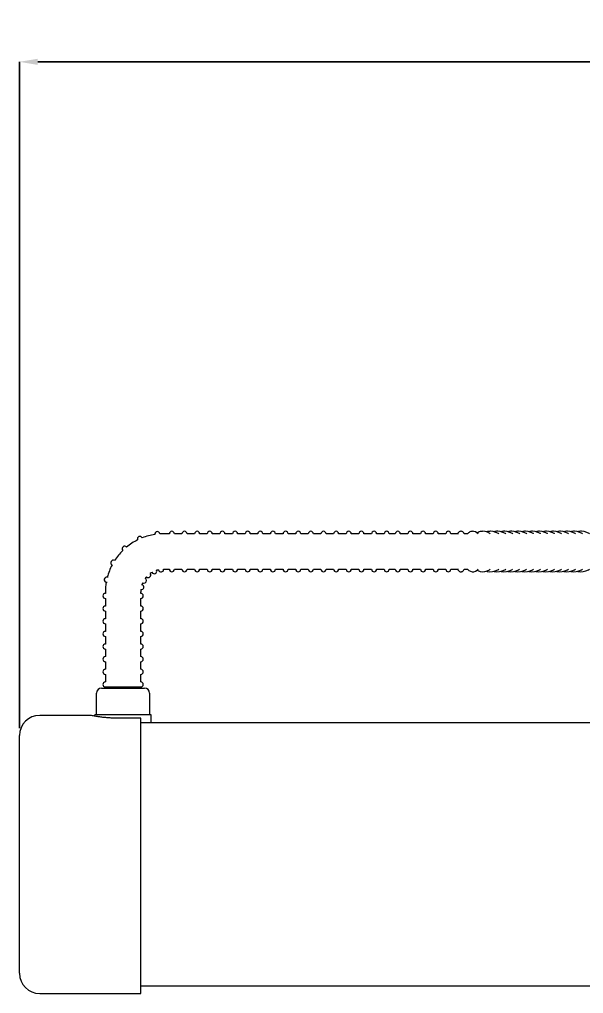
# Model space of a CAD drawing. Header units: inches. Extents: x 0.5 to 23.9, y 7.6 to 18.3.
# Drawn here: x 11.67 to 16.32, y 10.27 to 18.3 of the extents above; entities that cross this region are included whole.
import ezdxf

# ---------------------------------------------------------------- set-up
doc = ezdxf.new("R2010")
doc.units = ezdxf.units.IN
doc.header["$MEASUREMENT"] = 0
doc.header["$PDSIZE"] = -1
doc.layers.add('DIM', color=1, linetype='Continuous')
doc.styles.add('SLDTEXTSTYLE0', font='ARIAL.TTF', dxfattribs={"width": 0.7})
doc.dimstyles.new('SLDDIMSTYLE0', dxfattribs={"dimtxt": 0.15, "dimasz": 0.15, "dimexe": 0, "dimexo": 0.0625, "dimgap": 0.0375, "dimtad": 0, "dimtih": 1, "dimtoh": 1, "dimdec": 3, "dimlfac": 3, "dimrnd": 1e-09, "dimzin": 12, "dimdsep": 46, "dimtxsty": 'SLDTEXTSTYLE0', "dimsah": 1, "dimcen": 0.09, "dimadec": 0, "dimazin": 0, "dimtfac": 1, "dimtdec": 3, "dimtofl": 0, "dimtmove": 0, "dimatfit": 3, "dimfxl": 0, "dimtolj": 1, "dimtzin": 12, "dimarcsym": 0})

# ---------------------------------------------------------------- blocks, each defined once
blk = doc.blocks.new('*D7')
at = {"color": 0, "linetype": 'ByBlock', "lineweight": -2}
for p, q in [((11.6694, 12.46), (11.6694, 17.949)), ((11.8194, 17.949), (17.0705, 17.949)), ((22.8731, 17.949), (17.622, 17.949)), ((23.0231, 14.31), (23.0231, 17.949))]:
    blk.add_line(p, q, dxfattribs=at)
at = {"color": 0, "linetype": 'ByBlock'}
for points in [[(11.6694, 17.949), (11.8194, 17.924), (11.8194, 17.974)], [(23.0231, 17.949), (22.8731, 17.924), (22.8731, 17.974)]]:
    blk.add_solid(points, dxfattribs=at)
at = {"layer": 'DEFPOINTS', "color": 0, "linetype": 'ByBlock'}
for p in [(23.0231, 14.2475), (11.6694, 12.3975)]:
    blk.add_point(p, dxfattribs=at)
at = {"color": 0, "linetype": 'ByBlock', "insert": (17.3462, 17.949), "char_height": 0.15, "attachment_point": 5, "style": 'SLDTEXTSTYLE0'}
blk.add_mtext('34 1/16\\PMAX.', dxfattribs=at)

msp = doc.modelspace()

# ---------------------------------------------------------------- linework, layer by layer
at = {"color": 7, "linetype": 'Continuous', "lineweight": 15}
for p, q in [((15.287995, 14.06001), (15.250974, 14.06001)), ((15.362829, 14.06001), (15.33646, 14.06001)), ((15.250974, 13.768343), (15.288142, 13.768343)), ((15.336463, 13.768343), (15.362486, 13.768343)), ((12.346442, 12.789199), (12.523525, 12.789199)), ((12.377826, 12.798141), (12.523658, 12.798141)), ((12.523525, 12.789199), (12.700609, 12.789199)), ((12.523658, 12.798141), (12.669492, 12.798141)), ((12.304775, 12.568366), (12.304775, 12.747533)), ((12.742275, 12.747533), (12.742275, 12.568366)), ((12.29066, 12.557231), (12.29066, 12.568366)), ((12.407093, 12.568366), (12.29066, 12.568366)), ((12.639958, 12.568366), (12.407093, 12.568366)), ((12.669359, 12.541049), (12.481858, 12.541049)), ((12.75639, 12.568366), (12.639958, 12.568366)), ((12.669359, 10.272533), (12.669359, 12.541049)), ((12.75639, 12.501699), (12.75639, 12.568366)), ((12.75639, 12.501699), (12.669359, 12.501699)), ((11.669359, 12.110741), (11.669359, 12.397533)), ((11.669359, 10.439199), (11.669359, 12.110741))]:
    msp.add_line(p, q, dxfattribs=at)
at = {"color": 7, "linetype": 'Continuous', "lineweight": 15, "flags": 128}
for points in [[(15.451204, 14.06001), (15.440823, 14.069315), (15.427624, 14.076692), (15.413887, 14.080381), (15.40691, 14.080843), (15.40691, 14.080843)], [(15.55041, 14.06001), (15.546917, 14.062857), (15.528012, 14.07308), (15.5082, 14.079092), (15.489932, 14.080843), (15.489932, 14.080843)], [(15.620759, 14.06001), (15.618673, 14.061561), (15.597762, 14.072067), (15.575751, 14.078534), (15.554518, 14.080819), (15.552076, 14.080843), (15.552076, 14.080843)], [(15.678288, 14.06001), (15.676202, 14.061561), (15.655291, 14.072067), (15.63328, 14.078534), (15.612047, 14.080819), (15.609605, 14.080843), (15.609605, 14.080843)], [(15.735817, 14.06001), (15.733731, 14.061561), (15.71282, 14.072067), (15.690809, 14.078534), (15.669576, 14.080819), (15.667134, 14.080843), (15.667134, 14.080843)], [(15.793346, 14.06001), (15.79126, 14.061561), (15.77035, 14.072067), (15.748338, 14.078534), (15.727105, 14.080819), (15.724663, 14.080843), (15.724663, 14.080843)], [(15.850876, 14.06001), (15.848789, 14.061561), (15.827879, 14.072067), (15.805867, 14.078534), (15.784634, 14.080819), (15.782192, 14.080843), (15.782192, 14.080843)], [(15.908405, 14.06001), (15.906318, 14.061561), (15.885408, 14.072067), (15.863396, 14.078534), (15.842163, 14.080819), (15.839722, 14.080843), (15.839722, 14.080843)], [(15.965934, 14.06001), (15.963847, 14.061561), (15.942937, 14.072067), (15.920925, 14.078534), (15.899692, 14.080819), (15.897251, 14.080843), (15.897251, 14.080843)], [(16.023463, 14.06001), (16.021376, 14.061561), (16.000466, 14.072067), (15.978454, 14.078534), (15.957221, 14.080819), (15.95478, 14.080843), (15.95478, 14.080843)], [(16.080992, 14.06001), (16.078905, 14.061561), (16.057995, 14.072067), (16.035983, 14.078534), (16.01475, 14.080819), (16.012309, 14.080843), (16.012309, 14.080843)], [(16.138521, 14.06001), (16.136434, 14.061561), (16.115524, 14.072067), (16.093512, 14.078534), (16.072279, 14.080819), (16.069838, 14.080843), (16.069838, 14.080843)], [(16.19605, 14.06001), (16.193963, 14.061561), (16.173053, 14.072067), (16.151041, 14.078534), (16.129809, 14.080819), (16.127367, 14.080843), (16.127367, 14.080843)], [(16.253579, 14.06001), (16.251492, 14.061561), (16.230582, 14.072067), (16.20857, 14.078534), (16.187338, 14.080819), (16.184896, 14.080843), (16.184896, 14.080843)], [(16.311108, 14.06001), (16.309021, 14.061561), (16.288111, 14.072067), (16.266099, 14.078534), (16.244867, 14.080819), (16.242425, 14.080843), (16.242425, 14.080843)], [(16.368637, 14.06001), (16.36655, 14.061561), (16.34564, 14.072067), (16.323628, 14.078534), (16.302396, 14.080819), (16.299954, 14.080843), (16.299954, 14.080843)], [(15.362486, 13.768343), (15.373859, 13.758429), (15.387099, 13.751301), (15.400864, 13.747857), (15.415917, 13.748282), (15.429976, 13.752684), (15.44291, 13.760597), (15.451033, 13.768343)], [(15.442358, 13.76026), (15.447009, 13.757445), (15.466656, 13.750365), (15.486727, 13.747564), (15.506654, 13.748977), (15.525966, 13.754443), (15.544266, 13.763768), (15.550237, 13.768343)], [(15.518958, 13.752459), (15.524218, 13.750717), (15.546686, 13.747629), (15.569193, 13.748713), (15.59119, 13.753895), (15.612157, 13.763015), (15.620238, 13.768343)], [(15.580065, 13.751274), (15.581747, 13.750717), (15.604215, 13.747629), (15.626722, 13.748713), (15.648719, 13.753895), (15.669686, 13.763015), (15.677767, 13.768343)], [(15.637594, 13.751274), (15.639276, 13.750717), (15.661744, 13.747629), (15.684251, 13.748713), (15.706248, 13.753895), (15.727216, 13.763015), (15.735296, 13.768343)], [(15.695123, 13.751274), (15.696805, 13.750717), (15.719273, 13.747629), (15.74178, 13.748713), (15.763777, 13.753895), (15.784745, 13.763015), (15.792825, 13.768343)], [(15.752652, 13.751274), (15.754334, 13.750717), (15.776802, 13.747629), (15.799309, 13.748713), (15.821306, 13.753895), (15.842274, 13.763015), (15.850355, 13.768343)], [(15.810181, 13.751274), (15.811863, 13.750717), (15.834331, 13.747629), (15.856838, 13.748713), (15.878835, 13.753895), (15.899803, 13.763015), (15.907884, 13.768343)], [(15.86771, 13.751274), (15.869392, 13.750717), (15.89186, 13.747629), (15.914367, 13.748713), (15.936364, 13.753895), (15.957332, 13.763015), (15.965413, 13.768343)], [(15.925239, 13.751274), (15.926921, 13.750717), (15.949389, 13.747629), (15.971897, 13.748713), (15.993894, 13.753895), (16.014861, 13.763015), (16.022942, 13.768343)], [(15.982768, 13.751274), (15.98445, 13.750717), (16.006919, 13.747629), (16.029426, 13.748713), (16.051423, 13.753895), (16.07239, 13.763015), (16.080471, 13.768343)], [(16.040298, 13.751274), (16.041979, 13.750717), (16.064448, 13.747629), (16.086955, 13.748713), (16.108952, 13.753895), (16.129919, 13.763015), (16.138, 13.768343)], [(16.097827, 13.751274), (16.099508, 13.750717), (16.121977, 13.747629), (16.144484, 13.748713), (16.166481, 13.753895), (16.187448, 13.763015), (16.195529, 13.768343)], [(16.155356, 13.751274), (16.157037, 13.750717), (16.179506, 13.747629), (16.202013, 13.748713), (16.22401, 13.753895), (16.244977, 13.763015), (16.253058, 13.768343)], [(16.212885, 13.751274), (16.214566, 13.750717), (16.237035, 13.747629), (16.259542, 13.748713), (16.281539, 13.753895), (16.302506, 13.763015), (16.310587, 13.768343)], [(16.270414, 13.751274), (16.272095, 13.750717), (16.294564, 13.747629), (16.317071, 13.748713), (16.339068, 13.753895), (16.360035, 13.763015), (16.368116, 13.768343)], [(12.384363, 13.662432), (12.384474, 13.662407), (12.384808, 13.662335), (12.385365, 13.662214), (12.386141, 13.662044), (12.387138, 13.661827), (12.388353, 13.661563), (12.389786, 13.661251), (12.391431, 13.660892)], [(12.399521, 13.701774), (12.398054, 13.702093), (12.396779, 13.702371), (12.395698, 13.702607), (12.39481, 13.7028), (12.394118, 13.70295), (12.393624, 13.703058), (12.393327, 13.703123), (12.393228, 13.703144)]]:
    msp.add_lwpolyline(points, dxfattribs=at)
at = {"color": 7, "linetype": 'Continuous', "lineweight": 15}
for centre, radius, start, end in [((12.856992, 13.580843), 0.479167, 98.5884923, 111.5105141), ((12.806103, 14.0573), 0.020833, 6.0965028, 186.0965028), ((12.856992, 13.580843), 0.479167, 90, 93.5990362), ((12.925691, 14.06001), 0.020833, 0, 180), ((13.029857, 14.06001), 0.020833, 0, 180), ((13.134024, 14.06001), 0.020833, 0, 180), ((13.238191, 14.06001), 0.020833, 0, 180), ((13.342357, 14.06001), 0.020833, 0, 180), ((13.446524, 14.06001), 0.020833, 0, 180), ((13.550691, 14.06001), 0.020833, 0, 180), ((13.654857, 14.06001), 0.020833, 0, 180), ((13.759024, 14.06001), 0.020833, 0, 180), ((13.863191, 14.06001), 0.020833, 0, 180), ((13.967357, 14.06001), 0.020833, 0, 180), ((14.071524, 14.06001), 0.020833, 0, 180), ((14.175691, 14.06001), 0.020833, 0, 180), ((14.279857, 14.06001), 0.020833, 0, 180), ((14.384024, 14.06001), 0.020833, 0, 180), ((14.488191, 14.06001), 0.020833, 0, 180), ((14.592357, 14.06001), 0.020833, 0, 180), ((14.696524, 14.06001), 0.020833, 0, 180), ((14.788244, 14.06001), 0.020833, 0, 180), ((14.892411, 14.06001), 0.020833, 0, 180), ((14.996577, 14.06001), 0.020833, 0, 180), ((15.100744, 14.06001), 0.020833, 0, 180), ((15.204911, 14.06001), 0.020833, 0, 180), ((12.856992, 13.580843), 0.479167, 116.496436, 129.4027596), ((12.662086, 14.018579), 0.020833, 24.0014339, 204.0014339), ((12.856992, 13.580843), 0.479167, 134.3876132, 147.3210241), ((12.536949, 13.937457), 0.020833, 41.906365, 221.906365), ((12.442813, 13.821792), 0.020833, 59.8112961, 239.8112961), ((12.856992, 13.580843), 0.479167, 152.3052996, 165.2254689), ((12.731758, 13.720388), 0.020833, 221.906365, 38.7216265), ((12.856992, 13.580843), 0.1875, 120.3513533, 125.6419672), ((12.780725, 13.752131), 0.020833, 204.0014339, 24.0014339), ((12.856992, 13.580843), 0.1875, 102.4651373, 107.7694008), ((12.837079, 13.767283), 0.020833, 189.2812414, 2.9176243), ((12.925691, 13.768343), 0.020833, 180, 0), ((13.029857, 13.768343), 0.020833, 180, 0), ((13.134024, 13.768343), 0.020833, 180, 0), ((13.238191, 13.768343), 0.020833, 180, 0), ((13.342357, 13.768343), 0.020833, 180, 0), ((13.446524, 13.768343), 0.020833, 180, 0), ((13.550691, 13.768343), 0.020833, 180, 0), ((13.654857, 13.768343), 0.020833, 180, 0), ((13.759024, 13.768343), 0.020833, 180, 0), ((13.863191, 13.768343), 0.020833, 180, 0), ((13.967357, 13.768343), 0.020833, 180, 0), ((14.071524, 13.768343), 0.020833, 180, 0), ((14.175691, 13.768343), 0.020833, 180, 0), ((14.279857, 13.768343), 0.020833, 180, 0), ((14.384024, 13.768343), 0.020833, 180, 0), ((14.488191, 13.768343), 0.020833, 180, 0), ((14.592357, 13.768343), 0.020833, 180, 0), ((14.696524, 13.768343), 0.020833, 180, 0), ((14.788244, 13.768343), 0.020833, 180, 0), ((14.892411, 13.768343), 0.020833, 180, 0), ((14.996577, 13.768343), 0.020833, 180, 0), ((15.100744, 13.768343), 0.020833, 180, 0), ((15.204911, 13.768343), 0.020833, 180, 0), ((12.388795, 13.682788), 0.020833, 77.7162272, 257.7162272), ((12.856992, 13.580843), 0.479167, 170.2159791, 180), ((12.856992, 13.580843), 0.1875, 156.155633, 161.4766352), ((12.694922, 13.675128), 0.020833, 239.8112961, 59.8112961), ((12.856992, 13.580843), 0.1875, 138.2437277, 143.5065531), ((12.377825, 13.548141), 0.020833, 90, 270), ((12.673785, 13.620735), 0.020833, 257.7162272, 77.7162272), ((12.856992, 13.580843), 0.1875, 174.0685922, 180), ((12.669492, 13.548141), 0.020833, 270, 90), ((12.377825, 13.443974), 0.020833, 90, 270), ((12.669492, 13.443974), 0.020833, 270, 90), ((12.377825, 13.339808), 0.020833, 90, 270), ((12.669492, 13.339808), 0.020833, 270, 90), ((12.377825, 13.235641), 0.020833, 90, 270), ((12.669492, 13.235641), 0.020833, 270, 90), ((12.377825, 13.131474), 0.020833, 90, 270), ((12.669492, 13.131474), 0.020833, 270, 90), ((12.377825, 13.027308), 0.020833, 90, 270), ((12.669492, 13.027308), 0.020833, 270, 90), ((12.377825, 12.923141), 0.020833, 90, 270), ((12.669492, 12.923141), 0.020833, 270, 90), ((12.346442, 12.747533), 0.041667, 90, 180), ((12.377825, 12.818974), 0.020833, 90, 270), ((12.669492, 12.818974), 0.020833, 270, 90), ((12.700609, 12.747533), 0.041667, 360, 90), ((11.836025, 12.397533), 0.166667, 90, 180), ((11.836025, 10.439199), 0.166667, 180, 270)]:
    msp.add_arc(centre, radius, start, end, dxfattribs=at)
for points in [[(12.904857, 14.06001), (12.856992, 14.06001)], [(13.009024, 14.06001), (12.946524, 14.06001)], [(13.11319, 14.06001), (13.050691, 14.06001)], [(13.217357, 14.06001), (13.154857, 14.06001)], [(13.321524, 14.06001), (13.259024, 14.06001)], [(13.425691, 14.06001), (13.363191, 14.06001)], [(13.529857, 14.06001), (13.467357, 14.06001)], [(13.634024, 14.06001), (13.571524, 14.06001)], [(13.738191, 14.06001), (13.675691, 14.06001)], [(13.842357, 14.06001), (13.779857, 14.06001)], [(13.946524, 14.06001), (13.884024, 14.06001)], [(14.050691, 14.06001), (13.988191, 14.06001)], [(14.154858, 14.06001), (14.092358, 14.06001)], [(14.259024, 14.06001), (14.196524, 14.06001)], [(14.363191, 14.06001), (14.300691, 14.06001)], [(14.467357, 14.06001), (14.404857, 14.06001)], [(14.571524, 14.06001), (14.509024, 14.06001)], [(14.675691, 14.06001), (14.613191, 14.06001)], [(14.767411, 14.06001), (14.717357, 14.06001)], [(14.871577, 14.06001), (14.809077, 14.06001)], [(14.975744, 14.06001), (14.913244, 14.06001)], [(15.079911, 14.06001), (15.017411, 14.06001)], [(15.184077, 14.06001), (15.121577, 14.06001)], [(15.250974, 14.06001), (15.225744, 14.06001)], [(12.85779, 13.768343), (12.904857, 13.768343)], [(12.946524, 13.768343), (13.009024, 13.768343)], [(13.050691, 13.768343), (13.11319, 13.768343)], [(13.154857, 13.768343), (13.217357, 13.768343)], [(13.259024, 13.768343), (13.321524, 13.768343)], [(13.363191, 13.768343), (13.425691, 13.768343)], [(13.467357, 13.768343), (13.529857, 13.768343)], [(13.571524, 13.768343), (13.634024, 13.768343)], [(13.675691, 13.768343), (13.738191, 13.768343)], [(13.779857, 13.768343), (13.842357, 13.768343)], [(13.884024, 13.768343), (13.946524, 13.768343)], [(13.988191, 13.768343), (14.050691, 13.768343)], [(14.092358, 13.768343), (14.154858, 13.768343)], [(14.196524, 13.768343), (14.259024, 13.768343)], [(14.300691, 13.768343), (14.363191, 13.768343)], [(14.404857, 13.768343), (14.467357, 13.768343)], [(14.509024, 13.768343), (14.571524, 13.768343)], [(14.613191, 13.768343), (14.675691, 13.768343)], [(14.717357, 13.768343), (14.767411, 13.768343)], [(14.809077, 13.768343), (14.871577, 13.768343)], [(14.913244, 13.768343), (14.975744, 13.768343)], [(15.017411, 13.768343), (15.079911, 13.768343)], [(15.121577, 13.768343), (15.184077, 13.768343)], [(15.225744, 13.768343), (15.250974, 13.768343)], [(12.377826, 13.580843), (12.377826, 13.568974)], [(12.669492, 13.568974), (12.669492, 13.580843)], [(12.377826, 13.527308), (12.377826, 13.464808)], [(12.669492, 13.464808), (12.669492, 13.527308)], [(12.377826, 13.423141), (12.377826, 13.360641)], [(12.669492, 13.360641), (12.669492, 13.423141)], [(12.377826, 13.318974), (12.377826, 13.256474)], [(12.669492, 13.256474), (12.669492, 13.318974)], [(12.377826, 13.214808), (12.377826, 13.152308)], [(12.669492, 13.152308), (12.669492, 13.214808)], [(12.377826, 13.110641), (12.377826, 13.048141)], [(12.669492, 13.048141), (12.669492, 13.110641)], [(12.377826, 13.006474), (12.377826, 12.943974)], [(12.669492, 12.943974), (12.669492, 13.006474)], [(12.377826, 12.902308), (12.377826, 12.839808)], [(12.669492, 12.839808), (12.669492, 12.902308)], [(12.253472, 12.564199), (11.836026, 12.564199)], [(15.720858, 12.501699), (12.75639, 12.501699)], [(16.516525, 12.501699), (15.720858, 12.501699)], [(12.669359, 10.335033), (15.720858, 10.335033)], [(15.720858, 10.335033), (16.516525, 10.335033)], [(11.836026, 10.272533), (12.669359, 10.272533)]]:
    msp.add_open_spline(points, degree=1, dxfattribs=at)
for points, knots in [([(15.308783, 14.080843), (15.305456, 14.080438), (15.298939, 14.079644), (15.291339, 14.074567), (15.285829, 14.068311), (15.282747, 14.063656), (15.281475, 14.060359), (15.28134, 14.06001)], [0, 0, 0, 0, 0.22800531, 0.44645452, 0.67867852, 0.96603723, 1, 1, 1, 1]), ([(15.336348, 14.06001), (15.335161, 14.062525), (15.332548, 14.067199), (15.327368, 14.073602), (15.319864, 14.078922), (15.312928, 14.080776), (15.309221, 14.080836), (15.308783, 14.080843)], [0.575780479, 0.575780479, 0.575780479, 0.575780479, 0.687835017, 0.794904758, 0.892448623, 0.987322168, 1, 1, 1, 1]), ([(15.40691, 14.080843), (15.40359, 14.08066), (15.39537, 14.080206), (15.382762, 14.075707), (15.37129, 14.068841), (15.365215, 14.0625), (15.362829, 14.06001)], [0, 0, 0, 0, 0.20212615, 0.50049484, 0.80383585, 1, 1, 1, 1]), ([(15.489932, 14.080843), (15.486, 14.08069), (15.475445, 14.080279), (15.45911, 14.076632), (15.447543, 14.070891), (15.442086, 14.068182)], [0, 0, 0, 0, 0.23873637, 0.64086629, 1, 1, 1, 1]), ([(15.552076, 14.080843), (15.547753, 14.080733), (15.536384, 14.080442), (15.525263, 14.077703), (15.518371, 14.076005)], [0, 0, 0, 0, 0.38026024, 1, 1, 1, 1]), ([(15.609605, 14.080843), (15.60528, 14.080754), (15.595613, 14.080553), (15.586158, 14.078272), (15.580933, 14.077011)], [0, 0, 0, 0, 0.44744547, 1, 1, 1, 1]), ([(15.667134, 14.080843), (15.662809, 14.080754), (15.653142, 14.080553), (15.643687, 14.078272), (15.638462, 14.077011)], [0, 0, 0, 0, 0.44744547, 1, 1, 1, 1]), ([(15.724663, 14.080843), (15.720338, 14.080754), (15.710671, 14.080553), (15.701216, 14.078272), (15.695991, 14.077011)], [0, 0, 0, 0, 0.44744547, 1, 1, 1, 1]), ([(15.782192, 14.080843), (15.777867, 14.080754), (15.7682, 14.080553), (15.758745, 14.078272), (15.75352, 14.077011)], [0, 0, 0, 0, 0.44744547, 1, 1, 1, 1]), ([(15.839722, 14.080843), (15.835396, 14.080754), (15.82573, 14.080553), (15.816274, 14.078272), (15.811049, 14.077011)], [0, 0, 0, 0, 0.44745277, 1, 1, 1, 1]), ([(15.897251, 14.080843), (15.892925, 14.080754), (15.883259, 14.080553), (15.873803, 14.078272), (15.868578, 14.077011)], [0, 0, 0, 0, 0.44745119, 1, 1, 1, 1]), ([(15.95478, 14.080843), (15.950454, 14.080754), (15.940788, 14.080553), (15.931332, 14.078272), (15.926107, 14.077011)], [0, 0, 0, 0, 0.44745119, 1, 1, 1, 1]), ([(16.012309, 14.080843), (16.007983, 14.080754), (15.998317, 14.080553), (15.988861, 14.078272), (15.983636, 14.077011)], [0, 0, 0, 0, 0.44745119, 1, 1, 1, 1]), ([(16.069838, 14.080843), (16.065512, 14.080754), (16.055846, 14.080553), (16.04639, 14.078272), (16.041165, 14.077011)], [0, 0, 0, 0, 0.44745577, 1, 1, 1, 1]), ([(16.127367, 14.080843), (16.123042, 14.080754), (16.113375, 14.080553), (16.103919, 14.078272), (16.098694, 14.077011)], [0, 0, 0, 0, 0.44744421, 1, 1, 1, 1]), ([(16.184896, 14.080843), (16.180571, 14.080754), (16.170904, 14.080553), (16.161448, 14.078272), (16.156223, 14.077011)], [0, 0, 0, 0, 0.44744547, 1, 1, 1, 1]), ([(16.242425, 14.080843), (16.2381, 14.080754), (16.228433, 14.080553), (16.218977, 14.078272), (16.213753, 14.077011)], [0, 0, 0, 0, 0.44744547, 1, 1, 1, 1]), ([(16.299954, 14.080843), (16.295629, 14.080754), (16.285962, 14.080553), (16.276506, 14.078272), (16.271282, 14.077011)], [0, 0, 0, 0, 0.44744547, 1, 1, 1, 1]), ([(15.281639, 13.768343), (15.28274, 13.765898), (15.284923, 13.761053), (15.290146, 13.754864), (15.297535, 13.749498), (15.30745, 13.746819), (15.317628, 13.748441), (15.32559, 13.753217), (15.33131, 13.759325), (15.3344, 13.764432), (15.336015, 13.767695), (15.336323, 13.768343)], [0, 0, 0, 0, 0.077873044, 0.154245529, 0.224646068, 0.292986441, 0.366330815, 0.43312359, 0.503053118, 0.588357826, 0.609207291, 0.609207291, 0.609207291, 0.609207291]), ([(12.481858, 12.541049), (12.469302, 12.541172), (12.443819, 12.541421), (12.406858, 12.543374), (12.371715, 12.54627), (12.339837, 12.549865), (12.311523, 12.5538), (12.288071, 12.557589), (12.269731, 12.560882), (12.258035, 12.563132), (12.252538, 12.56423), (12.253269, 12.564084), (12.253472, 12.564044)], [0, 0, 0, 0, 0.10438391, 0.211833689, 0.316206851, 0.423537971, 0.52922717, 0.637927229, 0.74447095, 0.854183394, 0.959308016, 1, 1, 1, 1])]:
    msp.add_open_spline(points, degree=3, knots=knots, dxfattribs=at)

# ---------------------------------------------------------------- dimensions: what is measured, and where the dimension line sits
at = {"layer": 'DIM'}
dim = msp.add_linear_dim(base=(23.023059, 17.949033), p1=(11.669359, 12.397533), p2=(23.023059, 14.24751), text='<>\\PMAX.', dimstyle='SLDDIMSTYLE0', override={"dimdec": 4, "dimlunit": 5, "dimfrac": 2}, dxfattribs=at)
dim.commit()
dim.dimension.update_dxf_attribs({"geometry": '*D7', "text_midpoint": (17.346209, 17.949033)})

doc.saveas('drawing.dxf')
